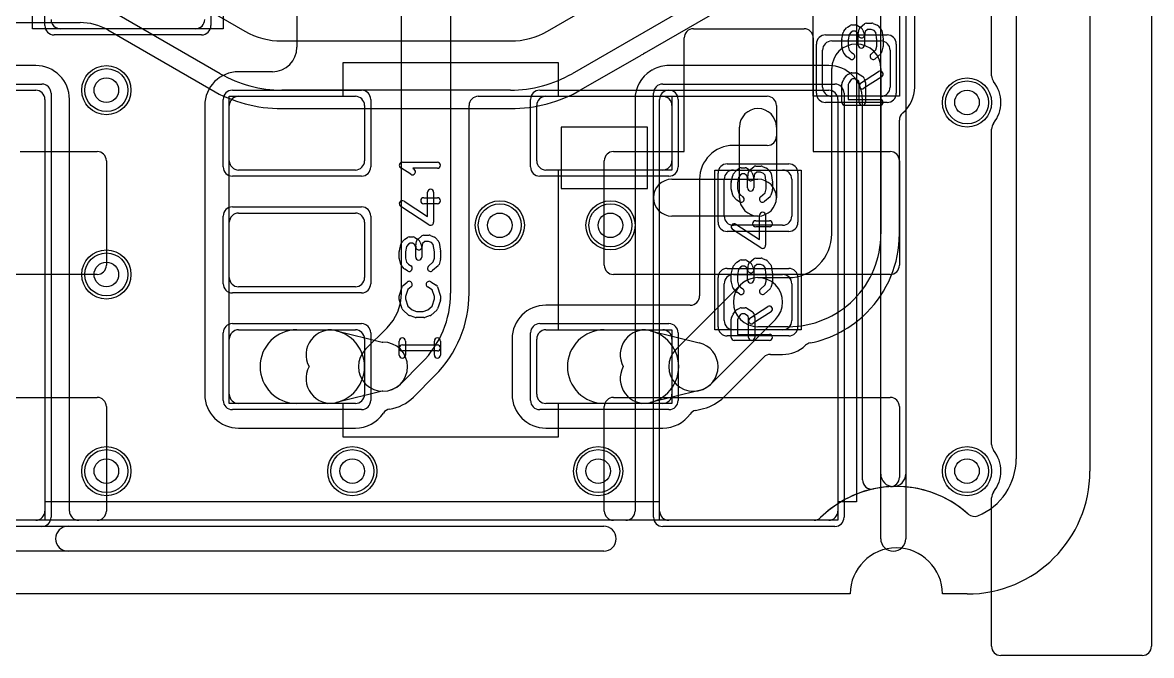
# Model space of a CAD drawing. Extents: x 0 to 20.5, y -1 to 20.
# Drawn here: x 11.32 to 20.5, y -0.5 to 4.65 of the extents above; entities that cross this region are included whole.
import ezdxf

# ---------------------------------------------------------------- set-up
doc = ezdxf.new("R2010")
doc.units = 0
for name, color, linetype in [('Hole', 1, 'CONTINUOUS'), ('L1', 3, 'CONTINUOUS'), ('L2', 3, 'CONTINUOUS'), ('L3', 3, 'CONTINUOUS'), ('L4', 3, 'CONTINUOUS'), ('MetalMask-A', 176, 'CONTINUOUS'), ('MetalMask-B', 176, 'CONTINUOUS'), ('Outline', 7, 'CONTINUOUS'), ('PartsArea-A', 111, 'CONTINUOUS'), ('PartsArea-B', 111, 'CONTINUOUS'), ('PartsSilk-A', 221, 'CONTINUOUS'), ('PartsSilk-B', 221, 'CONTINUOUS'), ('Resist-A', 2, 'CONTINUOUS'), ('Resist-B', 2, 'CONTINUOUS'), ('Silk-A', 140, 'CONTINUOUS'), ('Silk-B', 140, 'CONTINUOUS')]:
    doc.layers.add(name, color=color, linetype=linetype)

msp = doc.modelspace()

# ---------------------------------------------------------------- linework, layer by layer
at = {"layer": 'Hole'}
for centre in [(12, 4.1), (19, 4), (15.2, 3), (16.1, 3), (12, 2.6), (12, 1), (14, 1), (16, 1), (19, 1)]:
    msp.add_circle(centre, 0.1, dxfattribs=at)
at = {"layer": 'L1'}
for p, q in [((19.4, 14.53823), (19.4, 1.1)), ((13.54996, 9.50004), (13.54996, 4.45004)), ((18.57504, 4.125), (18.57504, 5.275)), ((14.4, 2.44853), (14.4, 4.71789)), ((14.8, 4.71789), (14.8, 2.44853)), ((12.725, 4.6), (11.625, 4.6)), ((17.9, 4.5), (18.3, 4.5)), ((17.825, 4.125), (17.825, 4.425)), ((18.375, 4.425), (18.375, 4.125)), ((13.34996, 4.25004), (13.075, 4.25004)), ((17.9, 2.9298), (17.9, 4.275)), ((18.3, 4.275), (18.3, 2.9298)), ((13.075, 4.05), (14.025, 4.05)), ((15.02501, 4.04996), (17.37503, 4.04996)), ((15.575, 4.05), (16.525, 4.05)), ((18.3, 4.05), (17.9, 4.05)), ((12.79996, 3.975), (12.79996, 1.625)), ((13, 3.525), (13, 3.975)), ((14.1, 3.975), (14.1, 3.525)), ((14.95004, 2.44854), (14.95004, 3.97499)), ((15.5, 3.525), (15.5, 3.975)), ((16.6, 3.975), (16.6, 3.525)), ((17.45, 3.97499), (17.45, 3.72501)), ((18.45004, 2.9298), (18.45004, 3.8569)), ((16.4, 3.8), (15.7, 3.8)), ((15.7, 3.8), (15.7, 3.3)), ((16.4, 3.3), (16.4, 3.8)), ((17.15, 3.225), (17.15, 3.8)), ((17.45, 3.8), (17.45, 3.225)), ((17.37503, 3.65004), (17.1, 3.65004)), ((14.025, 3.45), (13.075, 3.45)), ((16.525, 3.45), (15.575, 3.45)), ((17.1, 3.45), (17.5, 3.45)), ((16.6, 3.375), (17.3, 3.375)), ((16.82496, 3.375), (16.82496, 2.42605)), ((17.025, 3.075), (17.025, 3.375)), ((17.575, 3.375), (17.575, 3.075)), ((15.7, 3.3), (16.4, 3.3)), ((13.075, 3.1), (14.025, 3.1)), ((17.3, 3.075), (16.6, 3.075)), ((13, 2.575), (13, 3.025)), ((14.1, 3.025), (14.1, 2.575)), ((17.5, 3), (17.1, 3)), ((17.79607, 2.67891), (17.79609, 2.67893)), ((17.1, 2.6), (17.5, 2.6)), ((17.3, 2.575), (17.5452, 2.575)), ((14.025, 2.5), (13.075, 2.5)), ((16.63358, 1.99142), (17.15858, 2.51642)), ((17.025, 2.225), (17.025, 2.525)), ((17.575, 2.525), (17.575, 2.225)), ((18.07893, 2.39609), (18.07891, 2.39607)), ((16.74895, 2.35004), (15.575, 2.35004)), ((16.803, 2.37304), (16.80196, 2.372)), ((17.44142, 2.23358), (16.91642, 1.70858)), ((18.185, 2.28998), (18.18502, 2.29)), ((13.075, 2.15), (14.025, 2.15)), ((13.55, 2.15), (13.8, 2.15)), ((13.87143, 2.14137), (14.24416, 2.05)), ((14.10858, 1.99142), (14.28284, 2.16568)), ((15.575, 2.15), (16.525, 2.15)), ((16.05, 2.15), (16.355, 2.15)), ((16.42643, 2.14137), (16.82262, 2.04425)), ((17.5, 2.15), (17.1, 2.15)), ((17.5452, 2.175), (17.3, 2.175)), ((13, 1.625), (13, 2.075)), ((14.1, 2.075), (14.1, 1.625)), ((14.24416, 2.05), (14.25, 2.05)), ((15.29996, 2.075), (15.29996, 1.625)), ((15.5, 1.625), (15.5, 2.075)), ((16.6, 2.075), (16.6, 1.625)), ((17.40105, 1.94996), (17.5, 1.94996)), ((14.56569, 1.88283), (14.39142, 1.70858)), ((17.02252, 1.60248), (17.34804, 1.928)), ((14.49752, 1.60248), (14.67178, 1.77674)), ((16.82262, 1.65575), (16.42643, 1.55863)), ((14.24416, 1.65), (13.87143, 1.55863)), ((14.25, 1.65), (14.24416, 1.65)), ((14.025, 1.55), (13.075, 1.55)), ((13.8, 1.55), (13.55, 1.55)), ((16.525, 1.55), (15.575, 1.55)), ((16.355, 1.55), (16.05, 1.55)), ((16.79144, 1.49363), (16.85635, 1.50954)), ((13.075, 1.34996), (14.025, 1.34996)), ((15.575, 1.34996), (16.525, 1.34996)), ((17.75653, 0.6), (11.08724, 0.6))]:
    msp.add_line(p, q, dxfattribs=at)
for centre in [(12, 4.1), (19, 4), (15.2, 3), (16.1, 3), (12, 2.6), (12, 1), (14, 1), (16, 1), (19, 1)]:
    msp.add_circle(centre, 0.2, dxfattribs=at)
for centre, radius, start, end in [((11.625, 4.675), 0.075, 180, -90), ((12.725, 4.675), 0.075, -90, 0), ((17.9, 4.425), 0.075, 90, 180), ((18.3, 4.425), 0.075, 0, 90), ((13.34996, 4.45004), 0.2, -90, 0), ((18.1, 4.275), 0.2, 0, 180), ((13.075, 3.975), 0.27504, 90, 180), ((13.075, 3.975), 0.075, 90, 180), ((14.025, 3.975), 0.075, 0, 90), ((15.02501, 3.97499), 0.07497, 90, 180), ((15.575, 3.975), 0.075, 90, 180), ((16.525, 3.975), 0.075, 0, 90), ((17.37503, 3.97499), 0.07497, 0, 90), ((17.9, 4.125), 0.075, 180, -90), ((18.3, 4.125), 0.075, -90, 0), ((18.3, 4.125), 0.27504, -49.994114, 0), ((17.3, 3.8), 0.15, 0, 180), ((18.52502, 3.8569), 0.07498, 130.012004, 180), ((17.37503, 3.72501), 0.07497, -90, 0), ((17.1, 3.375), 0.27504, 90, 180), ((13.075, 3.525), 0.075, 180, -90), ((14.025, 3.525), 0.075, -90, 0), ((15.575, 3.525), 0.075, 180, -90), ((16.525, 3.525), 0.075, -90, 0), ((17.1, 3.375), 0.075, 90, 180), ((17.5, 3.375), 0.075, 0, 90), ((16.6, 3.225), 0.15, 90, -90), ((17.3, 3.225), 0.15, -90, 90), ((17.3, 3.225), 0.15, 180, 0), ((13.075, 3.025), 0.075, 90, 180), ((14.025, 3.025), 0.075, 0, 90), ((17.1, 3.075), 0.075, 180, -90), ((17.5, 3.075), 0.075, -90, 0), ((17.54522, 2.9298), 0.35478, -45, 0), ((17.54522, 2.9298), 0.75478, -45, 0), ((17.54522, 2.92981), 0.90482, -45.000448, -0.000633), ((17.5452, 2.92978), 0.35478, -90, -45), ((13.075, 2.575), 0.075, 180, -90), ((14.025, 2.575), 0.075, -90, 0), ((17.1, 2.525), 0.075, 90, 180), ((17.3, 2.375), 0.2, 90, -90), ((17.3, 2.375), 0.2, -45, 135), ((17.5, 2.525), 0.075, 0, 90), ((14, 2.44852), 0.4, -45, 0.001432), ((14, 2.44852), 0.8, -45, 0.000716), ((14, 2.44852), 0.95004, -45, 0.001206), ((16.74999, 2.42605), 0.07497, -45, 0), ((17.5452, 2.92978), 0.75478, -90, -45), ((15.575, 2.075), 0.27504, 90, 180), ((16.74895, 2.42501), 0.07497, -90, -45), ((17.1, 2.225), 0.075, 180, -90), ((17.5, 2.225), 0.075, -90, 0), ((17.54519, 2.92978), 0.90482, -78.585999, -44.999552), ((13.075, 2.075), 0.075, 90, 180), ((13.55, 1.85), 0.3, 90, -90), ((13.82381, 1.94712), 0.2, 76.2257, -150.948735), ((13.8, 1.85), 0.3, -90, 90), ((14.025, 2.075), 0.075, 0, 90), ((15.575, 2.075), 0.075, 90, 180), ((16.05, 1.85), 0.3, 90, -90), ((16.37881, 1.94712), 0.2, 76.2257, -150.948735), ((16.355, 1.85), 0.3, -90, 90), ((16.525, 2.075), 0.075, 0, 90), ((14.25, 1.85), 0.2, -90, 90), ((16.775, 1.85), 0.2, -76.2257, 76.2257), ((17.50001, 2.22502), 0.27506, -90.002083, -47.065491), ((17.73909, 1.96937), 0.07497, 101.416344, 133.621794), ((14.25, 1.85), 0.2, 135, -45), ((16.775, 1.85), 0.2, 135, -45), ((17.40105, 1.87499), 0.07497, 90, 135), ((13.82381, 1.75288), 0.2, 150.948735, -76.226407), ((16.37881, 1.75288), 0.2, 150.948735, -76.226407), ((13.075, 1.625), 0.27504, 180, -90), ((13.075, 1.625), 0.075, 180, -90), ((14.025, 1.625), 0.075, -90, 0), ((14.25001, 1.85001), 0.35005, -81.104382, -45.002315), ((15.575, 1.625), 0.27504, 180, -90), ((15.575, 1.625), 0.075, 180, -90), ((16.525, 1.625), 0.075, -90, 0), ((16.77501, 1.85001), 0.35005, -76.504458, -45.002315), ((14.025, 1.625), 0.27504, -90, -33.836242), ((14.31573, 1.4301), 0.07497, 98.893165, 146.159439), ((16.80928, 1.42081), 0.07497, 103.765633, 144.785713), ((16.8742, 1.43673), 0.07497, 103.498706, 103.774875), ((16.52501, 1.625), 0.27504, -90.002083, -35.819076), ((18.9, 1.1), 0.5, -67.852167, 0), ((18.425, 0), 0.875, 48.033278, 134.723113), ((19.06024, 0.70633), 0.07497, -131.966761, -67.855149), ((17.75653, 0.67497), 0.07497, -90, -45.281018)]:
    msp.add_arc(centre, radius, start, end, dxfattribs=at)
at = {"layer": 'L2'}
for p, q in [((19.4, 14.53823), (19.4, 1.1)), ((17.75653, 0.6), (2.24347, 0.6))]:
    msp.add_line(p, q, dxfattribs=at)
for centre in [(12, 4.1), (19, 4), (15.2, 3), (16.1, 3), (12, 2.6), (12, 1), (14, 1), (16, 1), (19, 1)]:
    msp.add_circle(centre, 0.2, dxfattribs=at)
for centre, radius, start, end in [((18.9, 1.1), 0.5, -67.852167, 0), ((18.425, 0), 0.875, 48.033278, 134.723113), ((19.06024, 0.70633), 0.07497, -131.966761, -67.855149), ((17.75653, 0.67497), 0.07497, -90, -45.281018)]:
    msp.add_arc(centre, radius, start, end, dxfattribs=at)
at = {"layer": 'L3'}
for p, q in [((19.4, 14.53823), (19.4, 1.1)), ((17.75653, 0.6), (2.24347, 0.6))]:
    msp.add_line(p, q, dxfattribs=at)
for centre in [(12, 4.1), (19, 4), (15.2, 3), (16.1, 3), (12, 2.6), (12, 1), (14, 1), (16, 1), (19, 1)]:
    msp.add_circle(centre, 0.2, dxfattribs=at)
for centre, radius, start, end in [((18.9, 1.1), 0.5, -67.852167, 0), ((18.425, 0), 0.875, 48.033278, 134.723113), ((19.06024, 0.70633), 0.07497, -131.966761, -67.855149), ((17.75653, 0.67497), 0.07497, -90, -45.281018)]:
    msp.add_arc(centre, radius, start, end, dxfattribs=at)
at = {"layer": 'L4'}
for p, q in [((19.4, 14.53823), (19.4, 1.1)), ((15.58757, 4.58038), (18, 5.9732)), ((18.2, 5.6268), (15.78757, 4.23397)), ((16.37594, 4.40042), (18.27503, 5.49686)), ((12.28565, 5.06603), (13.12682, 4.58038)), ((12.92682, 4.23397), (12.08565, 4.71962)), ((9.79282, 4.64996), (11.78566, 4.64996)), ((16.77497, 4.6), (17.67503, 4.6)), ((12.01064, 4.58968), (12.8518, 4.10404)), ((13.42682, 4.5), (15.28757, 4.5)), ((16.7, 3.6), (16.7, 4.52503)), ((17.75, 4.52503), (17.75, 3.6)), ((15.86261, 4.10404), (16.34937, 4.38507)), ((11.425, 4.30004), (10.125, 4.30004)), ((17.875, 4.30004), (16.575, 4.30004)), ((10.125, 4.1), (11.425, 4.1)), ((15.28757, 4.1), (13.42682, 4.1)), ((16.575, 4.1), (17.875, 4.1)), ((11.5, 4.025), (11.5, 0.675)), ((11.70004, 0.675), (11.70004, 4.025)), ((13.42682, 3.94996), (15.28758, 3.94996)), ((16.29996, 4.025), (16.29996, 0.675)), ((16.5, 0.675), (16.5, 4.025)), ((17.95, 4.025), (17.95, 0.675)), ((18.15004, 0.92868), (18.15004, 4.025)), ((11.3, 3.6), (11.92503, 3.6)), ((16.12497, 3.6), (16.7, 3.6)), ((17.75, 3.6), (18.37503, 3.6)), ((12, 3.52503), (12, 2.67497)), ((16.05, 2.67497), (16.05, 3.52503)), ((18.45, 3.52503), (18.45, 2.67497)), ((11.92503, 2.6), (9.67497, 2.6)), ((18.37503, 2.6), (16.12497, 2.6)), ((9.67497, 1.6), (11.92503, 1.6)), ((16.12497, 1.6), (18.37503, 1.6)), ((12, 1.52503), (12, 0.67497)), ((16.05, 0.67497), (16.05, 1.52503)), ((18.45, 1.52503), (18.45, 0.94869)), ((11.92503, 0.6), (9.67497, 0.6)), ((11.425, 0.6), (10.125, 0.6)), ((16.22499, 0.6), (11.77501, 0.6)), ((17.75647, 0.6), (16.12497, 0.6)), ((17.875, 0.6), (16.575, 0.6))]:
    msp.add_line(p, q, dxfattribs=at)
for centre in [(12, 4.1), (19, 4), (15.2, 3), (16.1, 3), (12, 2.6), (12, 1), (14, 1), (16, 1), (19, 1)]:
    msp.add_circle(centre, 0.2, dxfattribs=at)
for centre, radius, start, end in [((11.78566, 4.2), 0.44996, 60.000204, 90), ((16.77497, 4.52503), 0.07497, 90, 180), ((17.67503, 4.52503), 0.07497, 0, 90), ((13.42682, 5.1), 0.6, -120.000012, -90), ((15.28757, 5.1), 0.6, -90, -60.000227), ((16.38685, 4.32014), 0.07497, 108.195684, 119.995133), ((16.41343, 4.33549), 0.07498, 120.001752, 131.820769), ((11.425, 4.025), 0.27504, 0, 90), ((13.42682, 5.1), 1, -119.999868, -90), ((15.28757, 5.1), 1, -90, -60.000132), ((16.575, 4.025), 0.27504, 122.517686, 180), ((16.38685, 4.32014), 0.07497, -57.484262, -48.190022), ((16.41344, 4.33549), 0.07498, -71.821223, -62.508754), ((16.57501, 4.025), 0.27504, 90.002083, 117.49114), ((17.875, 4.025), 0.27504, 0, 90), ((11.425, 4.025), 0.075, 0, 90), ((13.42682, 5.1), 1.15004, -120.000096, -90), ((15.28758, 5.1), 1.15004, -90, -59.999473), ((16.575, 4.025), 0.075, 90, 180), ((17.875, 4.025), 0.075, 0, 90), ((11.92503, 3.52503), 0.07497, 0, 90), ((16.12497, 3.52503), 0.07497, 90, 180), ((18.37503, 3.52503), 0.07497, 0, 90), ((11.92503, 2.67497), 0.07497, -90, 0), ((16.12497, 2.67497), 0.07497, 180, -90), ((18.37503, 2.67497), 0.07497, -90, 0), ((11.92503, 1.52503), 0.07497, 0, 90), ((16.12497, 1.52503), 0.07497, 90, 180), ((18.37503, 1.52503), 0.07497, 0, 90), ((18.9, 1.1), 0.5, -67.852167, 0), ((18.22501, 0.92868), 0.07497, 180, -77.849196), ((18.37503, 0.94869), 0.07497, -86.987614, 0), ((18.42499, -0.00001), 0.87504, 93.01468, 134.724513), ((18.425, 0), 0.875, 48.033278, 102.153159), ((11.425, 0.675), 0.075, -90, 0), ((11.425, 0.675), 0.27504, -0.004166, 0), ((11.77501, 0.67497), 0.07497, 179.992358, -90), ((11.92503, 0.67497), 0.07497, -90, 0), ((16.12497, 0.67497), 0.07497, 180, -90), ((16.22499, 0.67497), 0.07497, -90, 0.007643), ((16.575, 0.675), 0.27504, 180, -179.995834), ((16.575, 0.675), 0.075, 180, -90), ((17.875, 0.675), 0.075, -90, 0), ((19.06024, 0.70633), 0.07497, -131.966761, -67.855149), ((17.75647, 0.67497), 0.07498, -90, -45.275588)]:
    msp.add_arc(centre, radius, start, end, dxfattribs=at)
at = {"layer": 'MetalMask-A'}
for p, q in [((12.725, 4.6), (11.625, 4.6)), ((17.9, 4.5), (18.3, 4.5)), ((17.825, 4.125), (17.825, 4.425)), ((18.375, 4.425), (18.375, 4.125)), ((13.075, 4.05), (14.025, 4.05)), ((15.575, 4.05), (16.525, 4.05)), ((18.3, 4.05), (17.9, 4.05)), ((13, 3.525), (13, 3.975)), ((14.1, 3.975), (14.1, 3.525)), ((15.5, 3.525), (15.5, 3.975)), ((16.6, 3.975), (16.6, 3.525)), ((14.025, 3.45), (13.075, 3.45)), ((16.525, 3.45), (15.575, 3.45)), ((17.1, 3.45), (17.5, 3.45)), ((17.025, 3.075), (17.025, 3.375)), ((17.575, 3.375), (17.575, 3.075)), ((13.075, 3.1), (14.025, 3.1)), ((13, 2.575), (13, 3.025)), ((14.1, 3.025), (14.1, 2.575)), ((17.5, 3), (17.1, 3)), ((17.1, 2.6), (17.5, 2.6)), ((14.025, 2.5), (13.075, 2.5)), ((17.025, 2.225), (17.025, 2.525)), ((17.575, 2.525), (17.575, 2.225)), ((13.075, 2.15), (14.025, 2.15)), ((15.575, 2.15), (16.525, 2.15)), ((17.5, 2.15), (17.1, 2.15)), ((13, 1.625), (13, 2.075)), ((14.1, 2.075), (14.1, 1.625)), ((15.5, 1.625), (15.5, 2.075)), ((16.6, 2.075), (16.6, 1.625)), ((14.025, 1.55), (13.075, 1.55)), ((16.525, 1.55), (15.575, 1.55))]:
    msp.add_line(p, q, dxfattribs=at)
for centre, start, end in [((11.625, 4.675), 180, -90), ((12.725, 4.675), -90, 0), ((17.9, 4.425), 90, 180), ((18.3, 4.425), 0, 90), ((13.075, 3.975), 90, 180), ((14.025, 3.975), 0, 90), ((15.575, 3.975), 90, 180), ((16.525, 3.975), 0, 90), ((17.9, 4.125), 180, -90), ((18.3, 4.125), -90, 0), ((13.075, 3.525), 180, -90), ((14.025, 3.525), -90, 0), ((15.575, 3.525), 180, -90), ((16.525, 3.525), -90, 0), ((17.1, 3.375), 90, 180), ((17.5, 3.375), 0, 90), ((13.075, 3.025), 90, 180), ((14.025, 3.025), 0, 90), ((17.1, 3.075), 180, -90), ((17.5, 3.075), -90, 0), ((13.075, 2.575), 180, -90), ((14.025, 2.575), -90, 0), ((17.1, 2.525), 90, 180), ((17.5, 2.525), 0, 90), ((17.1, 2.225), 180, -90), ((17.5, 2.225), -90, 0), ((13.075, 2.075), 90, 180), ((14.025, 2.075), 0, 90), ((15.575, 2.075), 90, 180), ((16.525, 2.075), 0, 90), ((13.075, 1.625), 180, -90), ((14.025, 1.625), -90, 0), ((15.575, 1.625), 180, -90), ((16.525, 1.625), -90, 0)]:
    msp.add_arc(centre, 0.075, start, end, dxfattribs=at)
at = {"layer": 'MetalMask-B'}
for p, q in [((10.125, 4.1), (11.425, 4.1)), ((16.575, 4.1), (17.875, 4.1)), ((11.5, 4.025), (11.5, 0.675)), ((16.5, 0.675), (16.5, 4.025)), ((17.95, 4.025), (17.95, 0.675)), ((11.425, 0.6), (10.125, 0.6)), ((17.875, 0.6), (16.575, 0.6))]:
    msp.add_line(p, q, dxfattribs=at)
for centre, start, end in [((11.425, 4.025), 0, 90), ((16.575, 4.025), 90, 180), ((17.875, 4.025), 0, 90), ((11.425, 0.675), -90, 0), ((16.575, 0.675), 180, -90), ((17.875, 0.675), -90, 0)]:
    msp.add_arc(centre, 0.075, start, end, dxfattribs=at)
at = {"layer": 'Outline'}
for p, q in [((20, 15), (20, 1)), ((18.05, 0), (1.95, 0)), ((19, 0), (18.8, 0))]:
    msp.add_line(p, q, dxfattribs=at)
for centre, radius, start, end in [((19, 1), 1, -90, 0), ((18.425, 0), 0.375, 0, 180)]:
    msp.add_arc(centre, radius, start, end, dxfattribs=at)
at = {"layer": 'PartsArea-A'}
for p, q in [((11.4, 4.6), (11.4, 7.2)), ((12.95, 7.2), (12.95, 4.6)), ((17.75, 4.05), (17.75, 5.35)), ((18.45, 5.35), (18.45, 4.05)), ((12.95, 4.6), (11.4, 4.6)), ((13.925, 4.05), (13.925, 4.325)), ((13.925, 4.325), (15.675, 4.325)), ((15.675, 4.325), (15.675, 4.05)), ((13, 4.05), (13.925, 4.05)), ((13, 1.55), (13, 4.05)), ((15.675, 4.05), (16.6, 4.05)), ((16.6, 4.05), (16.6, 3.45)), ((18.45, 4.05), (17.75, 4.05)), ((16.6, 3.45), (15.675, 3.45)), ((15.675, 3.45), (15.675, 2.15)), ((16.95, 2.15), (16.95, 3.45)), ((16.95, 3.45), (17.65, 3.45)), ((17.65, 3.45), (17.65, 2.15)), ((15.675, 2.15), (16.6, 2.15)), ((16.6, 2.15), (16.6, 1.55)), ((17.65, 2.15), (16.95, 2.15)), ((13.925, 1.55), (13, 1.55)), ((13.925, 1.275), (13.925, 1.55)), ((16.6, 1.55), (15.675, 1.55)), ((15.675, 1.55), (15.675, 1.275)), ((15.675, 1.275), (13.925, 1.275))]:
    msp.add_line(p, q, dxfattribs=at)
at = {"layer": 'PartsArea-B'}
for p, q in [((18.1, 8.65), (18.1, 0.75)), ((16.5, 0.75), (11.5, 0.75)), ((11.5, 0.75), (11.5, 0.6)), ((16.5, 0.6), (16.5, 0.75)), ((18.1, 0.75), (17.95, 0.75)), ((17.95, 0.75), (17.95, 0.6)), ((11.5, 0.6), (10.05, 0.6)), ((17.95, 0.6), (16.5, 0.6))]:
    msp.add_line(p, q, dxfattribs=at)
at = {"layer": 'PartsSilk-A'}
for p, q in [((17.999, 4.57951), (18.02122, 4.60729)), ((18.02749, 4.61287), (18.04971, 4.62676)), ((18.06296, 4.63056), (18.0963, 4.63056)), ((18.10955, 4.62676), (18.13177, 4.61287)), ((18.11613, 4.55438), (18.12354, 4.59605)), ((18.13215, 4.61088), (18.16548, 4.63865)), ((18.1362, 4.60935), (18.14731, 4.59824)), ((18.19053, 4.59444), (18.17117, 4.57831)), ((18.18148, 4.64444), (18.22593, 4.64444)), ((18.22093, 4.59444), (18.19053, 4.59444)), ((18.24437, 4.58468), (18.22093, 4.59444)), ((18.23554, 4.64252), (18.26887, 4.62864)), ((18.27795, 4.62217), (18.30017, 4.59717)), ((17.98241, 4.45556), (17.98241, 4.51111)), ((17.98295, 4.51626), (17.99406, 4.56904)), ((18.04176, 4.55292), (18.03241, 4.50851)), ((18.03241, 4.50851), (18.03241, 4.45884)), ((18.0576, 4.57273), (18.04176, 4.55292)), ((18.07013, 4.58056), (18.0576, 4.57273)), ((18.08913, 4.58056), (18.07013, 4.58056)), ((18.10285, 4.57198), (18.08913, 4.58056)), ((18.10803, 4.5668), (18.10285, 4.57198)), ((18.11574, 4.5456), (18.10803, 4.5668)), ((18.11574, 4.46667), (18.11574, 4.5456)), ((18.15313, 4.5891), (18.16424, 4.55854)), ((18.17117, 4.57831), (18.16535, 4.54562)), ((18.16574, 4.55), (18.16574, 4.46667)), ((18.25795, 4.56941), (18.24437, 4.58468)), ((18.26759, 4.50912), (18.25795, 4.56941)), ((18.26759, 4.45884), (18.26759, 4.50912)), ((18.30617, 4.58451), (18.31728, 4.51506)), ((18.31759, 4.51111), (18.31759, 4.45556)), ((17.99436, 4.40745), (17.98325, 4.44912)), ((18.03241, 4.45884), (18.04115, 4.42606)), ((18.04115, 4.42606), (18.05704, 4.40818)), ((18.05704, 4.40818), (18.07621, 4.3962)), ((18.22058, 4.39381), (18.25929, 4.42769)), ((18.25929, 4.42769), (18.26759, 4.45884)), ((18.31675, 4.44912), (18.30564, 4.40745)), ((18.02205, 4.37228), (17.99983, 4.39728)), ((18.04971, 4.3538), (18.02749, 4.36769)), ((18.29794, 4.39508), (18.2535, 4.35619)), ((18.02956, 4.22792), (18.05178, 4.23903)), ((18.06296, 4.24167), (18.0963, 4.24167)), ((18.10955, 4.23787), (18.15399, 4.21009)), ((18.13447, 4.15703), (18.27891, 4.25148)), ((17.98241, 4), (17.98241, 4.15)), ((17.98456, 4.16015), (17.99567, 4.18515)), ((17.9983, 4.1897), (18.02052, 4.22026)), ((18.04029, 4.16243), (18.03241, 4.1447)), ((18.03241, 4.1447), (18.03241, 4.025)), ((18.05737, 4.18593), (18.04029, 4.16243)), ((18.06886, 4.19167), (18.05737, 4.18593)), ((18.08913, 4.19167), (18.06886, 4.19167)), ((18.11913, 4.17292), (18.08913, 4.19167)), ((18.12315, 4.15783), (18.11913, 4.17292)), ((18.12315, 4), (18.12315, 4.15783)), ((18.30627, 4.20964), (18.16183, 4.11519)), ((18.1649, 4.19533), (18.17231, 4.16755)), ((18.17315, 4.16111), (18.17315, 4)), ((18.29259, 3.975), (18.00741, 3.975)), ((18.03241, 4.025), (18.29259, 4.025)), ((14.40741, 3.51389), (14.69259, 3.51389)), ((14.4753, 3.41513), (14.39382, 3.46791)), ((14.69259, 3.46389), (14.49199, 3.46389)), ((14.49199, 3.46389), (14.50248, 3.45709)), ((17.08295, 3.35376), (17.09406, 3.40654)), ((17.099, 3.41701), (17.12122, 3.44479)), ((17.12749, 3.45037), (17.14971, 3.46426)), ((17.1576, 3.41023), (17.14176, 3.39042)), ((17.17013, 3.41806), (17.1576, 3.41023)), ((17.16296, 3.46806), (17.1963, 3.46806)), ((17.18913, 3.41806), (17.17013, 3.41806)), ((17.20285, 3.40948), (17.18913, 3.41806)), ((17.20803, 3.4043), (17.20285, 3.40948)), ((17.21574, 3.3831), (17.20803, 3.4043)), ((17.20955, 3.46426), (17.23177, 3.45037)), ((17.21613, 3.39188), (17.22354, 3.43355)), ((17.23215, 3.44838), (17.26548, 3.47615)), ((17.2362, 3.44685), (17.24731, 3.43574)), ((17.25313, 3.4266), (17.26424, 3.39604)), ((17.27117, 3.41581), (17.26535, 3.38312)), ((17.29053, 3.43194), (17.27117, 3.41581)), ((17.28148, 3.48194), (17.32593, 3.48194)), ((17.32093, 3.43194), (17.29053, 3.43194)), ((17.34437, 3.42218), (17.32093, 3.43194)), ((17.33554, 3.48002), (17.36887, 3.46614)), ((17.35795, 3.40691), (17.34437, 3.42218)), ((17.36759, 3.34662), (17.35795, 3.40691)), ((17.37795, 3.45967), (17.40017, 3.43467)), ((17.40617, 3.42201), (17.41728, 3.35256)), ((17.08241, 3.29306), (17.08241, 3.34861)), ((17.14176, 3.39042), (17.13241, 3.34601)), ((17.13241, 3.34601), (17.13241, 3.29634)), ((17.21574, 3.30417), (17.21574, 3.3831)), ((17.26574, 3.3875), (17.26574, 3.30417)), ((17.36759, 3.29634), (17.36759, 3.34662)), ((17.41759, 3.34861), (17.41759, 3.29306)), ((14.58148, 3.225), (14.69259, 3.225)), ((14.61204, 3.07119), (14.61204, 3.26944)), ((14.66204, 3.26944), (14.66204, 3.025)), ((17.09436, 3.24495), (17.08325, 3.28662)), ((17.12205, 3.20978), (17.09983, 3.23478)), ((17.13241, 3.29634), (17.14115, 3.26356)), ((17.14115, 3.26356), (17.15704, 3.24568)), ((17.15704, 3.24568), (17.17621, 3.2337)), ((17.32058, 3.23131), (17.35929, 3.26519)), ((17.39794, 3.23258), (17.3535, 3.19369)), ((17.35929, 3.26519), (17.36759, 3.29634)), ((17.41675, 3.28662), (17.40564, 3.24495)), ((14.62337, 3.00407), (14.39374, 3.15407)), ((14.42108, 3.19593), (14.61204, 3.07119)), ((14.69259, 3.175), (14.58148, 3.175)), ((17.14971, 3.1913), (17.12749, 3.20519)), ((17.28148, 3.0375), (17.39259, 3.0375)), ((17.31204, 2.88369), (17.31204, 3.08194)), ((17.36204, 3.08194), (17.36204, 2.8375)), ((17.32337, 2.81657), (17.09374, 2.96657)), ((17.12108, 3.00843), (17.31204, 2.88369)), ((17.39259, 2.9875), (17.28148, 2.9875)), ((14.399, 2.85451), (14.42122, 2.88229)), ((14.42749, 2.88787), (14.44971, 2.90176)), ((14.4576, 2.84773), (14.44176, 2.82792)), ((14.47013, 2.85556), (14.4576, 2.84773)), ((14.46296, 2.90556), (14.4963, 2.90556)), ((14.48913, 2.85556), (14.47013, 2.85556)), ((14.50285, 2.84698), (14.48913, 2.85556)), ((14.50803, 2.8418), (14.50285, 2.84698)), ((14.50955, 2.90176), (14.53177, 2.88787)), ((14.51613, 2.82938), (14.52354, 2.87105)), ((14.53215, 2.88588), (14.56548, 2.91365)), ((14.5362, 2.88435), (14.54731, 2.87324)), ((14.55313, 2.8641), (14.56424, 2.83354)), ((14.57117, 2.85331), (14.56535, 2.82062)), ((14.59053, 2.86944), (14.57117, 2.85331)), ((14.58148, 2.91944), (14.62593, 2.91944)), ((14.62093, 2.86944), (14.59053, 2.86944)), ((14.64437, 2.85968), (14.62093, 2.86944)), ((14.63554, 2.91752), (14.66887, 2.90364)), ((14.65795, 2.84441), (14.64437, 2.85968)), ((14.67795, 2.89717), (14.70017, 2.87217)), ((14.70617, 2.85951), (14.71728, 2.79006)), ((14.38241, 2.73056), (14.38241, 2.78611)), ((14.38295, 2.79126), (14.39406, 2.84404)), ((14.44176, 2.82792), (14.43241, 2.78351)), ((14.43241, 2.78351), (14.43241, 2.73384)), ((14.51574, 2.8206), (14.50803, 2.8418)), ((14.51574, 2.74167), (14.51574, 2.8206)), ((14.56574, 2.825), (14.56574, 2.74167)), ((14.66759, 2.78412), (14.65795, 2.84441)), ((14.66759, 2.73384), (14.66759, 2.78412)), ((14.71759, 2.78611), (14.71759, 2.73056)), ((14.39436, 2.68245), (14.38325, 2.72412)), ((14.42205, 2.64728), (14.39983, 2.67228)), ((14.43241, 2.73384), (14.44115, 2.70106)), ((14.44115, 2.70106), (14.45704, 2.68318)), ((14.45704, 2.68318), (14.47621, 2.6712)), ((14.62058, 2.66881), (14.65929, 2.70269)), ((14.69794, 2.67008), (14.6535, 2.63119)), ((14.65929, 2.70269), (14.66759, 2.73384)), ((14.71675, 2.72412), (14.70564, 2.68245)), ((17.099, 2.66701), (17.12122, 2.69479)), ((17.12749, 2.70037), (17.14971, 2.71426)), ((17.17013, 2.66806), (17.1576, 2.66023)), ((17.16296, 2.71806), (17.1963, 2.71806)), ((17.18913, 2.66806), (17.17013, 2.66806)), ((17.20285, 2.65948), (17.18913, 2.66806)), ((17.20955, 2.71426), (17.23177, 2.70037)), ((17.21613, 2.64188), (17.22354, 2.68355)), ((17.23215, 2.69838), (17.26548, 2.72615)), ((17.2362, 2.69685), (17.24731, 2.68574)), ((17.25313, 2.6766), (17.26424, 2.64604)), ((17.27117, 2.66581), (17.26535, 2.63312)), ((17.29053, 2.68194), (17.27117, 2.66581)), ((17.28148, 2.73194), (17.32593, 2.73194)), ((17.32093, 2.68194), (17.29053, 2.68194)), ((17.34437, 2.67218), (17.32093, 2.68194)), ((17.33554, 2.73002), (17.36887, 2.71614)), ((17.35795, 2.65691), (17.34437, 2.67218)), ((17.37795, 2.70967), (17.40017, 2.68467)), ((17.40617, 2.67201), (17.41728, 2.60256)), ((14.44971, 2.6288), (14.42749, 2.64269)), ((17.08241, 2.54306), (17.08241, 2.59861)), ((17.08295, 2.60376), (17.09406, 2.65654)), ((17.14176, 2.64042), (17.13241, 2.59601)), ((17.13241, 2.59601), (17.13241, 2.54634)), ((17.1576, 2.66023), (17.14176, 2.64042)), ((17.20803, 2.6543), (17.20285, 2.65948)), ((17.21574, 2.6331), (17.20803, 2.6543)), ((17.21574, 2.55417), (17.21574, 2.6331)), ((17.26574, 2.6375), (17.26574, 2.55417)), ((17.36759, 2.59662), (17.35795, 2.65691)), ((17.36759, 2.54634), (17.36759, 2.59662)), ((17.41759, 2.59861), (17.41759, 2.54306)), ((14.38369, 2.4329), (14.40591, 2.49957)), ((14.41363, 2.51088), (14.44696, 2.53865)), ((14.47896, 2.50023), (14.4511, 2.47702)), ((14.6495, 2.47523), (14.61268, 2.49824)), ((14.63918, 2.54064), (14.68362, 2.51287)), ((14.69409, 2.49957), (14.71631, 2.4329)), ((17.09436, 2.49495), (17.08325, 2.53662)), ((17.12205, 2.45978), (17.09983, 2.48478)), ((17.13241, 2.54634), (17.14115, 2.51356)), ((17.14115, 2.51356), (17.15704, 2.49568)), ((17.15704, 2.49568), (17.17621, 2.4837)), ((17.32058, 2.48131), (17.35929, 2.51519)), ((17.39794, 2.48258), (17.3535, 2.44369)), ((17.35929, 2.51519), (17.36759, 2.54634)), ((17.41675, 2.53662), (17.40564, 2.49495)), ((14.38241, 2.39722), (14.38241, 2.425)), ((14.40582, 2.32016), (14.3836, 2.3896)), ((14.4511, 2.47702), (14.43241, 2.42094)), ((14.43241, 2.42094), (14.43241, 2.40112)), ((14.43241, 2.40112), (14.45132, 2.34202)), ((14.64868, 2.34202), (14.66759, 2.40112)), ((14.66759, 2.42094), (14.6495, 2.47523)), ((14.66759, 2.40112), (14.66759, 2.42094)), ((14.7164, 2.3896), (14.69418, 2.32016)), ((14.71759, 2.425), (14.71759, 2.39722)), ((17.14971, 2.4413), (17.12749, 2.45519)), ((14.45761, 2.27008), (14.41317, 2.30897)), ((14.45132, 2.34202), (14.48656, 2.31118)), ((14.48656, 2.31118), (14.52234, 2.3)), ((14.52234, 2.3), (14.57766, 2.3)), ((14.57766, 2.3), (14.61344, 2.31118)), ((14.61344, 2.31118), (14.64868, 2.34202)), ((14.68683, 2.30897), (14.64239, 2.27008)), ((17.0983, 2.2772), (17.12052, 2.30776)), ((17.12956, 2.31542), (17.15178, 2.32653)), ((17.16296, 2.32917), (17.1963, 2.32917)), ((17.20955, 2.32537), (17.25399, 2.29759)), ((17.23447, 2.24453), (17.37891, 2.33898)), ((17.40627, 2.29714), (17.26183, 2.20269)), ((14.51106, 2.25114), (14.46661, 2.26503)), ((14.58148, 2.25), (14.51852, 2.25)), ((14.63339, 2.26503), (14.58894, 2.25114)), ((17.08241, 2.0875), (17.08241, 2.2375)), ((17.08456, 2.24765), (17.09567, 2.27265)), ((17.14029, 2.24993), (17.13241, 2.2322)), ((17.13241, 2.2322), (17.13241, 2.1125)), ((17.15737, 2.27343), (17.14029, 2.24993)), ((17.16886, 2.27917), (17.15737, 2.27343)), ((17.18913, 2.27917), (17.16886, 2.27917)), ((17.21913, 2.26042), (17.18913, 2.27917)), ((17.22315, 2.24533), (17.21913, 2.26042)), ((17.22315, 2.0875), (17.22315, 2.24533)), ((17.2649, 2.28283), (17.27231, 2.25505)), ((17.27315, 2.24861), (17.27315, 2.0875)), ((17.13241, 2.1125), (17.39259, 2.1125)), ((14.38241, 1.94444), (14.38241, 2.05833)), ((14.40741, 2.02778), (14.69259, 2.02778)), ((14.43241, 2.05833), (14.43241, 1.94444)), ((14.66759, 1.94444), (14.66759, 2.05833)), ((14.71759, 2.05833), (14.71759, 1.94444)), ((17.39259, 2.0625), (17.10741, 2.0625)), ((14.69259, 1.97778), (14.40741, 1.97778))]:
    msp.add_line(p, q, dxfattribs=at)
for centre, start, end in [((18.04074, 4.59167), 122.005383, 141.345223), ((18.06296, 4.60556), 90, 122.010019), ((18.0963, 4.60556), 57.994617, 90), ((18.14815, 4.59167), 129.790899, 169.916736), ((18.11852, 4.59167), 45, 57.989981), ((18.12963, 4.58056), 19.97136, 45), ((18.18148, 4.61944), 90, 129.800498), ((18.22593, 4.61944), 67.394238, 90), ((18.25926, 4.60556), 41.627831, 67.391122), ((18.28148, 4.58056), 9.089372, 41.630694), ((18.00741, 4.51111), 168.110161, 180), ((18.01852, 4.56389), 141.333033, 168.112983), ((18.14074, 4.55), 169.908369, -10.083264), ((18.14074, 4.55), 0, 19.97859), ((18.29259, 4.51111), 0, 9.088668), ((18.00741, 4.45556), 180, -165.07115), ((18.01852, 4.41389), -165.074487, -138.369306), ((18.14074, 4.46667), 180, 0), ((18.28148, 4.41389), -48.811918, -14.92885), ((18.29259, 4.45556), -14.925513, 0), ((18.04074, 4.38889), -138.372169, -122.010019), ((18.06296, 4.375), -122.005383, 57.989981), ((18.23704, 4.375), 131.188082, -48.810424), ((18.04074, 4.20556), 116.565051, 143.979316), ((18.06296, 4.21667), 90, 116.565051), ((18.0963, 4.21667), 57.994617, 90), ((18.29259, 4.23056), -56.818537, 123.180863), ((18.00741, 4.15), 156.049145, 180), ((18.01852, 4.175), 143.982737, 156.039637), ((18.14815, 4.13611), 123.181463, -56.819137), ((18.14074, 4.18889), 14.925513, 57.989981), ((18.14815, 4.16111), 0, 14.935268), ((18.00741, 4), 180, -90), ((18.14815, 4), 180, 0), ((18.29259, 4), -90, 90), ((14.40741, 3.48889), 90, -122.933807), ((14.69259, 3.48889), -90, 90), ((14.48889, 3.43611), -122.933543, 57.066193), ((17.11852, 3.40139), 141.333033, 168.112983), ((17.14074, 3.42917), 122.005383, 141.345223), ((17.16296, 3.44306), 90, 122.010019), ((17.1963, 3.44306), 57.994617, 90), ((17.24815, 3.42917), 129.790899, 169.916736), ((17.21852, 3.42917), 45, 57.989981), ((17.22963, 3.41806), 19.97136, 45), ((17.28148, 3.45694), 90, 129.800498), ((17.32593, 3.45694), 67.394238, 90), ((17.35926, 3.44306), 41.627831, 67.391122), ((17.38148, 3.41806), 9.089372, 41.630694), ((17.10741, 3.34861), 168.110161, 180), ((17.24074, 3.3875), 169.908369, -10.083264), ((17.24074, 3.3875), 0, 19.97859), ((17.39259, 3.34861), 0, 9.088668), ((14.58148, 3.2), 90, -90), ((14.63704, 3.26944), 0, 180), ((14.69259, 3.2), -90, 90), ((17.10741, 3.29306), 180, -165.07115), ((17.11852, 3.25139), -165.074487, -138.369306), ((17.16296, 3.2125), -122.005383, 57.989981), ((17.24074, 3.30417), 180, 0), ((17.33704, 3.2125), 131.188082, -48.810424), ((17.38148, 3.25139), -48.811918, -14.92885), ((17.39259, 3.29306), -14.925513, 0), ((14.40741, 3.175), 56.850263, -123.153564), ((17.14074, 3.22639), -138.372169, -122.010019), ((17.28148, 3.0125), 90, -90), ((17.33704, 3.08194), 0, 180), ((17.39259, 3.0125), -90, 90), ((14.63704, 3.025), -123.149737, 0), ((17.10741, 2.9875), 56.850263, -123.153564), ((14.41852, 2.83889), 141.333033, 168.112983), ((14.44074, 2.86667), 122.005383, 141.345223), ((14.46296, 2.88056), 90, 122.010019), ((14.4963, 2.88056), 57.994617, 90), ((14.54815, 2.86667), 129.790899, 169.916736), ((14.51852, 2.86667), 45, 57.989981), ((14.52963, 2.85556), 19.97136, 45), ((14.58148, 2.89444), 90, 129.800498), ((14.62593, 2.89444), 67.394238, 90), ((14.65926, 2.88056), 41.627831, 67.391122), ((14.68148, 2.85556), 9.089372, 41.630694), ((14.40741, 2.78611), 168.110161, 180), ((14.54074, 2.825), 169.908369, -10.083264), ((14.54074, 2.825), 0, 19.97859), ((14.69259, 2.78611), 0, 9.088668), ((17.33704, 2.8375), -123.149737, 0), ((14.40741, 2.73056), 180, -165.07115), ((14.41852, 2.68889), -165.074487, -138.369306), ((14.46296, 2.65), -122.005383, 57.989981), ((14.54074, 2.74167), 180, 0), ((14.63704, 2.65), 131.188082, -48.810424), ((14.68148, 2.68889), -48.811918, -14.92885), ((14.69259, 2.73056), -14.925513, 0), ((17.11852, 2.65139), 141.333033, 168.112983), ((17.14074, 2.67917), 122.005383, 141.345223), ((17.16296, 2.69306), 90, 122.010019), ((17.1963, 2.69306), 57.994617, 90), ((17.24815, 2.67917), 129.790899, 169.916736), ((17.21852, 2.67917), 45, 57.989981), ((17.22963, 2.66806), 19.97136, 45), ((17.28148, 2.70694), 90, 129.800498), ((17.32593, 2.70694), 67.394238, 90), ((17.35926, 2.69306), 41.627831, 67.391122), ((17.38148, 2.66806), 9.089372, 41.630694), ((14.44074, 2.66389), -138.372169, -122.010019), ((17.10741, 2.59861), 168.110161, 180), ((17.24074, 2.6375), 169.908369, -10.083264), ((17.24074, 2.6375), 0, 19.97859), ((17.39259, 2.59861), 0, 9.088668), ((14.42963, 2.49167), 129.790899, 161.579545), ((14.46296, 2.51944), -50.209101, 129.800498), ((14.62593, 2.51944), 57.994617, -122.000747), ((14.67037, 2.49167), 18.420455, 57.994617), ((17.10741, 2.54306), 180, -165.07115), ((17.11852, 2.50139), -165.074487, -138.369306), ((17.16296, 2.4625), -122.005383, 57.989981), ((17.24074, 2.55417), 180, 0), ((17.33704, 2.4625), 131.188082, -48.810424), ((17.38148, 2.50139), -48.811918, -14.92885), ((17.39259, 2.54306), -14.925513, 0), ((14.40741, 2.425), 161.579545, 180), ((14.40741, 2.39722), 180, -162.253582), ((14.69259, 2.425), 0, 18.420455), ((14.69259, 2.39722), -17.746418, 0), ((17.14074, 2.47639), -138.372169, -122.010019), ((14.42963, 2.32778), -162.253582, -131.188082), ((14.67037, 2.32778), -48.811918, -17.746418), ((17.14074, 2.29306), 116.565051, 143.979316), ((17.16296, 2.30417), 90, 116.565051), ((17.1963, 2.30417), 57.994617, 90), ((17.24074, 2.27639), 14.925513, 57.989981), ((17.39259, 2.31806), -56.818537, 123.180863), ((14.47407, 2.28889), -131.188082, -107.362228), ((14.51852, 2.275), -107.362228, -90), ((14.58148, 2.275), -90, -72.637772), ((14.62593, 2.28889), -72.637772, -48.811918), ((17.10741, 2.2375), 156.049145, 180), ((17.11852, 2.2625), 143.982737, 156.039637), ((17.24815, 2.22361), 123.181463, -56.819137), ((17.24815, 2.24861), 0, 14.935268), ((17.39259, 2.0875), -90, 90), ((14.40741, 2.05833), 0, 180), ((14.40741, 2.00278), 90, -90), ((14.69259, 2.05833), 0, 180), ((14.69259, 2.00278), -90, 90), ((17.10741, 2.0875), 180, -90), ((17.24815, 2.0875), 180, 0), ((14.40741, 1.94444), 180, 0), ((14.69259, 1.94444), 180, 0)]:
    msp.add_arc(centre, 0.025, start, end, dxfattribs=at)
at = {"layer": 'PartsSilk-B'}
for p, q in [((18.5016, 8.95), (18.5016, 0.45)), ((18.2984, 0.45), (18.2984, 8.8484)), ((9.955, 0.5516), (16.045, 0.5516)), ((16.045, 0.3484), (9.955, 0.3484))]:
    msp.add_line(p, q, dxfattribs=at)
for centre, start, end in [((16.045, 0.45), -90, 90), ((18.4, 0.45), 180, 0)]:
    msp.add_arc(centre, 0.1016, start, end, dxfattribs=at)
at = {"layer": 'Resist-A'}
for p, q in [((11.5, 4.625), (11.5, 5.375)), ((12.85, 5.375), (12.85, 4.625)), ((12.775, 4.55), (11.575, 4.55)), ((17.85, 4.55), (18.35, 4.55)), ((17.775, 4.075), (17.775, 4.475)), ((18.425, 4.475), (18.425, 4.075)), ((13.025, 4.1), (14.075, 4.1)), ((15.525, 4.1), (16.575, 4.1)), ((12.95, 3.475), (12.95, 4.025)), ((14.15, 4.025), (14.15, 3.475)), ((15.45, 3.475), (15.45, 4.025)), ((16.65, 4.025), (16.65, 3.475)), ((18.35, 4), (17.85, 4)), ((17.05, 3.5), (17.55, 3.5)), ((14.075, 3.4), (13.025, 3.4)), ((16.575, 3.4), (15.525, 3.4)), ((16.975, 3.025), (16.975, 3.425)), ((17.625, 3.425), (17.625, 3.025)), ((13.025, 3.15), (14.075, 3.15)), ((12.95, 2.525), (12.95, 3.075)), ((14.15, 3.075), (14.15, 2.525)), ((17.55, 2.95), (17.05, 2.95)), ((16.975, 2.175), (16.975, 2.575)), ((17.05, 2.65), (17.55, 2.65)), ((17.625, 2.575), (17.625, 2.175)), ((14.075, 2.45), (13.025, 2.45)), ((12.95, 1.575), (12.95, 2.125)), ((13.025, 2.2), (14.075, 2.2)), ((14.15, 2.125), (14.15, 1.575)), ((15.45, 1.575), (15.45, 2.125)), ((15.525, 2.2), (16.575, 2.2)), ((16.65, 2.125), (16.65, 1.575)), ((17.55, 2.1), (17.05, 2.1)), ((14.075, 1.5), (13.025, 1.5)), ((16.575, 1.5), (15.525, 1.5))]:
    msp.add_line(p, q, dxfattribs=at)
for centre in [(12, 4.1), (19, 4), (15.2, 3), (16.1, 3), (12, 2.6), (12, 1), (14, 1), (16, 1), (19, 1)]:
    msp.add_circle(centre, 0.175, dxfattribs=at)
for centre, start, end in [((11.575, 4.625), 180, -90), ((12.775, 4.625), -90, 0), ((17.85, 4.475), 90, 180), ((18.35, 4.475), 0, 90), ((13.025, 4.025), 90, 180), ((14.075, 4.025), 0, 90), ((15.525, 4.025), 90, 180), ((16.575, 4.025), 0, 90), ((17.85, 4.075), 180, -90), ((18.35, 4.075), -90, 0), ((17.05, 3.425), 90, 180), ((17.55, 3.425), 0, 90), ((13.025, 3.475), 180, -90), ((14.075, 3.475), -90, 0), ((15.525, 3.475), 180, -90), ((16.575, 3.475), -90, 0), ((13.025, 3.075), 90, 180), ((14.075, 3.075), 0, 90), ((17.05, 3.025), 180, -90), ((17.55, 3.025), -90, 0), ((17.05, 2.575), 90, 180), ((17.55, 2.575), 0, 90), ((13.025, 2.525), 180, -90), ((14.075, 2.525), -90, 0), ((13.025, 2.125), 90, 180), ((14.075, 2.125), 0, 90), ((15.525, 2.125), 90, 180), ((16.575, 2.125), 0, 90), ((17.05, 2.175), 180, -90), ((17.55, 2.175), -90, 0), ((13.025, 1.575), 180, -90), ((14.075, 1.575), -90, 0), ((15.525, 1.575), 180, -90), ((16.575, 1.575), -90, 0)]:
    msp.add_arc(centre, 0.075, start, end, dxfattribs=at)
at = {"layer": 'Resist-B'}
for p, q in [((10.075, 4.15), (11.475, 4.15)), ((16.525, 4.15), (17.925, 4.15)), ((11.55, 4.075), (11.55, 0.625)), ((16.45, 0.625), (16.45, 4.075)), ((18, 4.075), (18, 0.625)), ((11.475, 0.55), (10.075, 0.55)), ((17.925, 0.55), (16.525, 0.55))]:
    msp.add_line(p, q, dxfattribs=at)
for centre in [(12, 4.1), (19, 4), (15.2, 3), (16.1, 3), (12, 2.6), (12, 1), (14, 1), (16, 1), (19, 1)]:
    msp.add_circle(centre, 0.175, dxfattribs=at)
for centre, start, end in [((11.475, 4.075), 0, 90), ((16.525, 4.075), 90, 180), ((17.925, 4.075), 0, 90), ((11.475, 0.625), -90, 0), ((16.525, 0.625), 180, -90), ((17.925, 0.625), -90, 0)]:
    msp.add_arc(centre, 0.075, start, end, dxfattribs=at)
at = {"layer": 'Silk-A'}
for p, q in [((20.5, 14.425), (20.5, -0.425)), ((19.2, 4.21651), (19.2, 6.78349)), ((19.2, 1.21651), (19.2, 3.78349)), ((19.2, -0.425), (19.2, 0.78349)), ((20.425, -0.5), (19.275, -0.5))]:
    msp.add_line(p, q, dxfattribs=at)
for centre, radius, start, end in [((19.275, 4.21651), 0.075, 180, -141.783994), ((19, 4), 0.275, -38.213046, 38.213046), ((19.275, 3.78349), 0.075, 141.783994, 180), ((19.275, 1.21651), 0.075, 180, -141.783994), ((19, 1), 0.275, -38.213046, 38.213046), ((19.275, 0.78349), 0.075, 141.783994, 180), ((19.275, -0.425), 0.075, 180, -90), ((20.425, -0.425), 0.075, -90, 0)]:
    msp.add_arc(centre, radius, start, end, dxfattribs=at)
at = {"layer": 'Silk-B'}
for p, q in [((18.2984, 0.97628), (18.2984, 5.57234)), ((18.5016, 5.57234), (18.5016, 0.97628)), ((11.6892, 0.5516), (16.045, 0.5516)), ((16.045, 0.3484), (11.6892, 0.3484))]:
    msp.add_line(p, q, dxfattribs=at)
for centre, start, end in [((18.4, 0.97628), 180, 0), ((11.6892, 0.45), 90, -90), ((16.045, 0.45), -90, 90)]:
    msp.add_arc(centre, 0.1016, start, end, dxfattribs=at)

doc.saveas('drawing.dxf')
